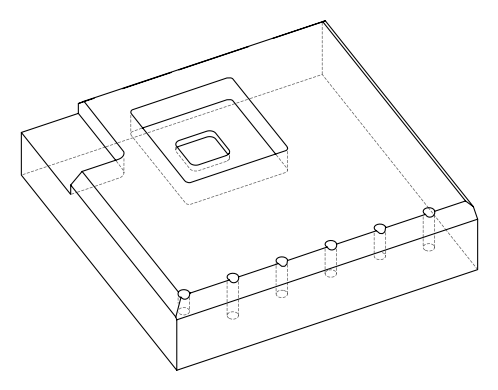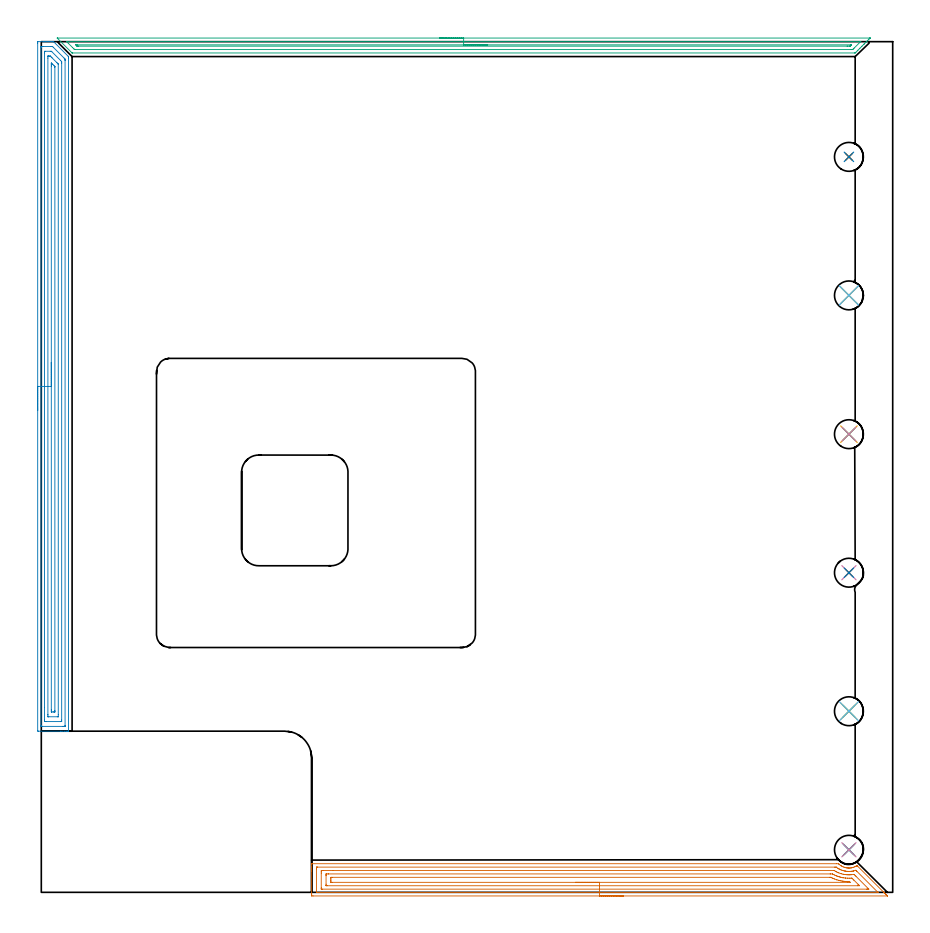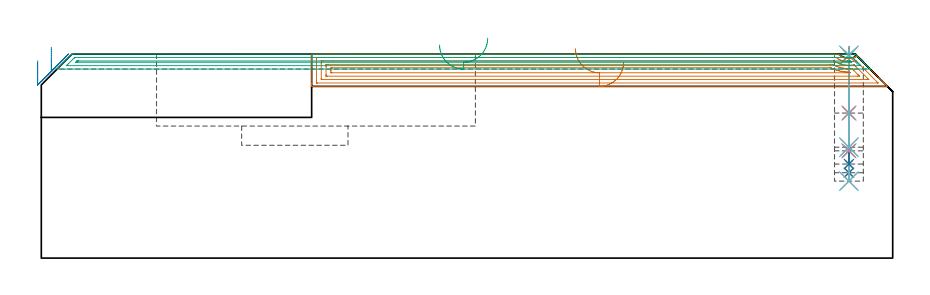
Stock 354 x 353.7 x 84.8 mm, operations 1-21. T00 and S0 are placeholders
(PLAN: 25 operations, 16 tool changes, 114.2 min)
(1 SPOT_DRILL | STEP1POCKET | NXT0321_9005460120000 | 0.03 min | 0 mm3)
(2 SPOT_DRILL_1 | STEP1POCKET_1 | NXT0321_9005460120000 | 0.03 min | 1 mm3)
(3 SPOT_DRILL_2 | STEP1POCKET_2 | NXT0321_9005460120000 | 0.03 min | 1 mm3)
(4 SPOT_DRILL_3 | STEP1POCKET_3 | NXT0321_9005460120000 | 0.03 min | 1 mm3)
(5 SPOT_DRILL_4 | STEP1POCKET_4 | NXT0321_9005460120000 | 0.03 min | 2 mm3)
(6 SPOT_DRILL_5 | STEP1POCKET_5 | NXT0321_9005460120000 | 0.03 min | 1 mm3)
(7 DRILL_BLIND_HOLE_INTO_CENTER | STEP1POCKET | UGT0301_198 | 0.21 min | 2326 mm3)
(8 DRILL_TO_ENLARGE_BLIND_HOLE | STEP1POCKET | UGT0301_373 | 0.21 min | 3234 mm3)
(9 DRILL_BLIND_HOLE_INTO_CENTER_1 | STEP1POCKET_1 | UGT0301_198 | 0.11 min | 1115 mm3)
(10 DRILL_TO_ENLARGE_BLIND_HOLE_1 | STEP1POCKET_1 | UGT0301_373 | 0.11 min | 1648 mm3)
(11 DRILL_BLIND_HOLE_INTO_CENTER_2 | STEP1POCKET_2 | UGT0301_198 | 0.22 min | 2495 mm3)
(12 DRILL_TO_ENLARGE_BLIND_HOLE_2 | STEP1POCKET_2 | UGT0301_373 | 0.22 min | 3459 mm3)
(13 DRILL_BLIND_HOLE_INTO_CENTER_3 | STEP1POCKET_3 | UGT0301_198 | 0.19 min | 2150 mm3)
(14 DRILL_TO_ENLARGE_BLIND_HOLE_3 | STEP1POCKET_3 | UGT0301_373 | 0.19 min | 3003 mm3)
(15 DRILL_BLIND_HOLE_INTO_CENTER_4 | STEP1POCKET_4 | UGT0301_198 | 0.17 min | 1881 mm3)
(16 DRILL_TO_ENLARGE_BLIND_HOLE_4 | STEP1POCKET_4 | UGT0301_373 | 0.17 min | 2653 mm3)
(17 DRILL_BLIND_HOLE_INTO_CENTER_5 | STEP1POCKET_5 | UGT0301_198 | 0.16 min | 1807 mm3)
(18 DRILL_TO_ENLARGE_BLIND_HOLE_5 | STEP1POCKET_5 | UGT0301_373 | 0.16 min | 2556 mm3)
(19 AREA_MILL | FG_CHAMFER_SURFACE | UGT0205_001 | 9.59 min | 22291 mm3)
(20 AREA_MILL_1 | FG_CHAMFER_SURFACE_1 | UGT0205_001 | 11.65 min | 24037 mm3)
(21 AREA_MILL_2 | FG_CHAMFER_SURFACE_2 | UGT0205_001 | 8.13 min | 6490 mm3)
(22 AREA_MILL_3 | FG_CHAMFER_SURFACE_3 | UGT0205_001 | 17.23 min | 41690 mm3)
(23 MILL_CORNER_NOTCH_RECTANGULAR | CORNER_NOTCH_RECTANGULAR | UGT0201_136 | Follow Part, ap 5, ae 75% | 8.29 min | 196188 mm3)
(24 MILL_RECTANGULAR_POCKET | POCKET_RECTANGULAR_STRAIGHT | NXT0201_013 | Follow Part, ap 2.5, ae 75% | 55.67 min | 475863 mm3)
(25 MILL_RECTANGULAR_POCKET_1 | POCKET_RECTANGULAR_STRAIGHT_1 | UGT0201_132 | Follow Part, ap 3.5, ae 75% | 1.37 min | 15899 mm3)
(TOOL NXT0321_9005460120000 | NC Spot Drill, 142deg, 12mm, Carbide, Uncoated | D12 PA142 FL30 Z2)
(TOOL UGT0301_198 | Twist Drill 7.9 mm | D7.9 PA118 FL73 Z2)
(TOOL UGT0301_373 | Twist Drill Flat Bottom 12 mm | D12 PA180 FL101 Z2)
(TOOL UGT0205_001 | Chamfer Mill 20 x 3 x 45 deg. | D20 FL50 Z2)
(TOOL UGT0201_136 | Carbide End Mill 20.0 | D20 FL30 Z4)
(TOOL NXT0201_013 | ENDMILL 10mm | D10 FL30 Z4)
(TOOL UGT0201_132 | Carbide End Mill 14.0 | D14 FL30 Z4)
(OP 1 SPOT_DRILL)
G17 G21 G94 G90
T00 M6
G54
G17 G0 G90 X335.8 Y305.8 S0 M3
G43 Z94.8 H0
G94 G81 G98 Z84.275 F250. R87.8
G80
M5
M2
(OP 2 SPOT_DRILL_1)
G17 G21 G94 G90
T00 M6
G54
G17 G0 G90 X335.8 Y17.7 S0 M3
G43 Z94.8 H0
G94 G81 G98 Z84.275 F250. R87.8
G80
M5
M2
(OP 3 SPOT_DRILL_2)
G17 G21 G94 G90
T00 M6
G54
G17 G0 G90 X335.8 Y75.3 S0 M3
G43 Z94.8 H0
G94 G81 G98 Z84.275 F250. R87.8
G80
M5
M2
(OP 4 SPOT_DRILL_3)
G17 G21 G94 G90
T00 M6
G54
G17 G0 G90 X335.8 Y132.9 S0 M3
G43 Z94.8 H0
G94 G81 G98 Z84.275 F250. R87.8
G80
M5
M2
(OP 5 SPOT_DRILL_4)
G17 G21 G94 G90
T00 M6
G54
G17 G0 G90 X335.8 Y190.5 S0 M3
G43 Z94.8 H0
G94 G81 G98 Z84.275 F250. R87.8
G80
M5
M2
(OP 6 SPOT_DRILL_5)
G17 G21 G94 G90
T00 M6
G54
G17 G0 G90 X335.8 Y248.2 S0 M3
G43 Z94.8 H0
G94 G81 G98 Z84.275 F250. R87.8
G80
M5
M2
(OP 7 DRILL_BLIND_HOLE_INTO_CENTER)
G17 G21 G94 G90
T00 M6
G54
G17 G0 G90 X335.8 Y305.8 S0 M3
G43 Z94.8 H0
G94 G81 G98 Z35.5 F250. R86.8
G80
M5
M2
(OP 8 DRILL_TO_ENLARGE_BLIND_HOLE)
G17 G21 G94 G90
T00 M6
G54
G17 G0 G90 X335.8 Y305.8 S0 M3
G43 Z94.8 H0
G94 G73 G98 Z35.5 F250. Q9.86 R86.8
G80
M5
M2
(OP 9 DRILL_BLIND_HOLE_INTO_CENTER_1)
G17 G21 G94 G90
T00 M6
G54
G17 G0 G90 X335.8 Y17.7 S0 M3
G43 Z94.8 H0
G94 G81 G98 Z60.3 F250. R86.8
G80
M5
M2
(OP 10 DRILL_TO_ENLARGE_BLIND_HOLE_1)
G17 G21 G94 G90
T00 M6
G54
G17 G0 G90 X335.8 Y17.7 S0 M3
G43 Z94.8 H0
G94 G81 G98 Z60.3 F250. R86.8
G80
M5
M2
(OP 11 DRILL_BLIND_HOLE_INTO_CENTER_2)
G17 G21 G94 G90
T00 M6
G54
G17 G0 G90 X335.8 Y75.3 S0 M3
G43 Z94.8 H0
G94 G81 G98 Z32. F250. R86.8
G80
M5
M2
(OP 12 DRILL_TO_ENLARGE_BLIND_HOLE_2)
G17 G21 G94 G90
T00 M6
G54
G17 G0 G90 X335.8 Y75.3 S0 M3
G43 Z94.8 H0
G94 G73 G98 Z32. F250. Q10.56 R86.8
G80
M5
M2
(OP 13 DRILL_BLIND_HOLE_INTO_CENTER_3)
G17 G21 G94 G90
T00 M6
G54
G17 G0 G90 X335.8 Y132.9 S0 M3
G43 Z94.8 H0
G94 G81 G98 Z39.1 F250. R86.8
G80
M5
M2
(OP 14 DRILL_TO_ENLARGE_BLIND_HOLE_3)
G17 G21 G94 G90
T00 M6
G54
G17 G0 G90 X335.8 Y132.9 S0 M3
G43 Z94.8 H0
G94 G73 G98 Z39.1 F250. Q11.425 R86.8
G80
M5
M2
(OP 15 DRILL_BLIND_HOLE_INTO_CENTER_4)
G17 G21 G94 G90
T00 M6
G54
G17 G0 G90 X335.8 Y190.5 S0 M3
G43 Z94.8 H0
G94 G81 G98 Z44.6 F250. R86.8
G80
M5
M2
(OP 16 DRILL_TO_ENLARGE_BLIND_HOLE_4)
G17 G21 G94 G90
T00 M6
G54
G17 G0 G90 X335.8 Y190.5 S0 M3
G43 Z94.8 H0
G94 G73 G98 Z44.6 F250. Q10.05 R86.8
G80
M5
M2
(OP 17 DRILL_BLIND_HOLE_INTO_CENTER_5)
G17 G21 G94 G90
T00 M6
G54
G17 G0 G90 X335.8 Y248.2 S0 M3
G43 Z94.8 H0
G94 G81 G98 Z46.1 F250. R86.8
G80
M5
M2
(OP 18 DRILL_TO_ENLARGE_BLIND_HOLE_5)
G17 G21 G94 G90
T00 M6
G54
G17 G0 G90 X335.8 Y248.2 S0 M3
G43 Z94.8 H0
G94 G73 G98 Z46.1 F250. Q9.675 R86.8
G80
M5
M2
(OP 19 AREA_MILL)
G17 G21 G94 G90
T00 M6
G54
G17 G0 G90 X242.1 Y-1.5 S1061 M3
G43 Z94.8 H0
Z81.4
G94 G1 X242.062 Z80.529 F250.
X241.948 Z79.664
X241.759 Z78.812
X241.497 Z77.98
X241.163 Z77.174
X240.76 Z76.4
X240.291 Z75.664
X239.76 Z74.972
X239.171 Z74.329
X238.528 Z73.74
X237.836 Z73.209
X237.1 Z72.74
X236.326 Z72.337
X235.52 Z72.003
X234.688 Z71.741
X233.836 Z71.552
X232.972 Z71.438
X232.1 Z71.4
X113.001
X112.499 Y-1.494 Z71.403
X112.408 Y-1.491 Z71.406
X112.404 Y-0.996 Z71.901
X112.4 Y-0.4 Z72.497
Y8.741 Z81.635
Y9.319 Z82.216
Y9.626 Z82.522
Y10.204 Z83.1
Y10.511 Z83.406
Y11.551 Z84.45
X112.407 Y11.88 Z84.771
X112.41 Y11.897 Z84.788
X112.555 Y11.9 Z84.8
X330.68
X331.477 Y11.894 Z84.792
X331.572 Y11.809 Z84.707
X331.71 Y11.683 Z84.582
X331.93 Y11.497 Z84.396
X332.388 Y11.146 Z84.046
X332.455 Y11.102 Z84.002
X332.522 Y11.063 Z83.963
X332.863 Y10.867 Z83.764
X333.28 Y10.654 Z83.552
X333.723 Y10.477 Z83.374
X334.171 Y10.333 Z83.227
X334.249 Y10.314 Z83.207
X334.376 Y10.279 Z83.175
X334.59 Y10.222 Z83.121
X334.825 Y10.183 Z83.082
X335.062 Y10.151 Z83.051
X335.354 Y10.128 Z83.02
X335.507 Y10.113 Z83.008
X335.619 Y10.106 Z83.003
X335.954 Y10.104
X336.178 Y10.115 Z83.015
X336.401 Y10.136 Z83.035
X336.845 Y10.195 Z83.094
X336.975 Y10.216 Z83.115
X337.011 Y10.222 Z83.121
X337.376 Y10.316 Z83.21
X337.737 Y10.426 Z83.321
X338.186 Y10.599 Z83.497
X338.628 Y10.798 Z83.696
X338.709 Y10.843 Z83.74
X338.769 Y10.875 Z83.773
X338.957 Y10.981 Z83.881
X339.127 Y11.09 Z83.987
X339.144 Y11.102 Z83.997
X339.164 Y11.105 Z83.999
X339.181 Y11.107 Z84.
X339.187 Y11.105 Z83.998
X339.281 Y11.015 Z83.913
X339.299 Y10.997 Z83.895
X350.117 Y0.184 Z73.08
X350.22 Y0.08 Z72.979
X350.307 Y-0.007 Z72.892
X350.412 Y-0.111 Z72.785
X350.513 Y-0.213 Z72.686
X350.604 Y-0.305 Z72.595
X350.708 Y-0.406 Z72.49
X350.806 Y-0.506 Z72.393
X350.902 Y-0.602 Z72.298
X351.003 Y-0.701 Z72.195
X351.099 Y-0.799 Z72.1
X351.199 Y-0.899 Z72.
X351.298 Y-0.996 Z71.9
X351.739 Y-1.439 Z71.46
X351.794 Y-1.494 Z71.405
Y-1.498 Z71.401
Y-1.5 Z71.4
X232.1
Y-0.086 Z72.814
X114.76
X114.564 Y-0.084 Z72.816
X114.467 Y-0.082 Z72.818
X114.421 Y-0.079 Z72.821
X114.409 Y-0.075 Z72.825
X114.407 Y-0.059 Z72.841
X114.403 Y0.039 Z72.939
X114.4 Y0.271 Z73.171
X114.401 Y9.626 Z82.526
X114.402 Y10.006 Z82.906
X114.41 Y10.39 Z83.29
X114.416 Y10.479 Z83.379
X114.461 Y10.481 Z83.381
X114.569 Y10.484 Z83.384
X114.785 Y10.486 Z83.386
X114.811
X329.814
X330.247 Y10.483 Z83.383
X330.463 Y10.48 Z83.38
X330.514 Y10.479 Z83.379
X330.57 Y10.443 Z83.343
X330.68 Y10.368 Z83.268
X331.178 Y10.017 Z82.917
X331.572 Y9.787 Z82.687
X331.636 Y9.753 Z82.653
X331.883 Y9.626 Z82.526
X332.275 Y9.439 Z82.339
X332.464 Y9.362 Z82.262
X332.899 Y9.194 Z82.094
X333.356 Y9.046 Z81.946
X333.491 Y9.008 Z81.908
X333.806 Y8.926 Z81.826
X334.2 Y8.836 Z81.736
X334.249 Y8.827 Z81.727
X334.289 Y8.821 Z81.721
X334.895 Y8.741 Z81.641
X335.141 Y8.718 Z81.618
X335.165 Y8.717 Z81.617
X335.613 Y8.698 Z81.598
X336.033 Y8.694 Z81.594
X336.079 Y8.695 Z81.595
X336.727 Y8.741 Z81.641
X336.925 Y8.769 Z81.669
X337.328 Y8.829 Z81.729
X337.666 Y8.891 Z81.791
X337.734 Y8.905 Z81.805
X337.817 Y8.927 Z81.827
X338.608 Y9.147 Z82.047
X338.656 Y9.16 Z82.06
X338.677 Y9.157 Z82.057
X338.709 Y9.132 Z82.032
X338.907 Y8.937 Z81.837
X339.105 Y8.741 Z81.641
X347.63 Y0.217 Z73.117
X347.815 Y0.026 Z72.926
X347.875 Y-0.038 Z72.862
X347.902 Y-0.079 Z72.821
X347.605 Y-0.086 Z72.814
X232.1
Y1.329 Z74.229
X116.902
X116.569 Y1.331 Z74.231
X116.459 Y1.333 Z74.233
X116.422 Y1.335 Z74.235
X116.41 Y1.342 Z74.242
X116.407 Y1.379 Z74.279
X116.403 Y1.491 Z74.391
X116.401 Y1.659 Z74.559
X116.4 Y1.827 Z74.727
Y8.024 Z80.924
X116.402 Y8.741 Z81.641
X116.404 Y8.905 Z81.805
X116.413 Y9.064 Z81.964
X116.569 Y9.066 Z81.966
X117.129 Y9.07 Z81.97
X121.315 Y9.071 Z81.971
X329.455
X329.621 Y9.07 Z81.97
X329.662 Y9.068 Z81.968
X329.679 Y9.065 Z81.965
X329.706 Y9.051 Z81.951
X329.788 Y9.003 Z81.903
X330.234 Y8.741 Z81.641
X330.68 Y8.5 Z81.4
X331.163 Y8.261 Z81.161
X331.572 Y8.096 Z80.996
X332.218 Y7.856 Z80.756
X332.464 Y7.775 Z80.675
X332.582 Y7.739 Z80.639
X333.356 Y7.544 Z80.444
X333.753 Y7.462 Z80.362
X334.249 Y7.394 Z80.294
X334.776 Y7.332 Z80.232
X335.141 Y7.305 Z80.205
X335.718 Y7.283 Z80.183
X336.033
X336.578 Y7.314 Z80.214
X336.925 Y7.34 Z80.24
X337.889 Y7.457 Z80.357
X337.927 Y7.458 Z80.358
X337.964 Y7.423 Z80.323
X338.12 Y7.273 Z80.173
X338.426 Y6.97 Z79.87
X338.709 Y6.688 Z79.588
X343.739 Y1.659 Z74.559
X344.062 Y1.335 Z74.235
Y1.331 Z74.231
X343.503 Y1.329 Z74.229
X343.17
X232.1
Y2.743 Z75.643
X119.045
X118.495 Y2.748 Z75.648
X118.436 Y2.75 Z75.65
X118.41 Y2.759 Z75.659
X118.408 Y2.803 Z75.703
X118.404 Y2.997 Z75.897
X118.4 Y3.384 Z76.284
Y6.924 Z79.824
Y6.97 Z79.87
X118.404 Y7.39 Z80.29
X118.408 Y7.599 Z80.499
X118.41 Y7.646 Z80.546
X118.456 Y7.65 Z80.55
X118.557 Y7.653 Z80.553
X119.246 Y7.657 Z80.557
X119.446
X328.004
X328.205 Y7.656 Z80.556
X328.896 Y7.65 Z80.55
X328.944 Y7.642 Z80.542
X329.017 Y7.605 Z80.505
X329.291 Y7.463 Z80.363
X329.788 Y7.216 Z80.116
X330.326 Y6.97 Z79.87
X330.68 Y6.828 Z79.728
X330.913 Y6.739 Z79.639
X331.572 Y6.513 Z79.413
X331.854 Y6.425 Z79.325
X332.222 Y6.326 Z79.226
X332.464 Y6.268 Z79.168
X333.262 Y6.085 Z78.985
X333.356 Y6.069 Z78.969
X333.375 Y6.067 Z78.967
X334.249 Y5.958 Z78.858
X334.392 Y5.943 Z78.843
X335.141 Y5.889 Z78.789
X335.346 Y5.881 Z78.781
X336.033 Y5.869 Z78.769
X336.243 Y5.876 Z78.776
X336.925 Y5.907 Z78.807
X337.024 Y5.911 Z78.811
X337.126 Y5.813 Z78.713
X337.335 Y5.609 Z78.509
X337.748 Y5.2 Z78.1
X337.817 Y5.131 Z78.031
X339.601 Y3.347 Z76.247
X339.946 Y2.999 Z75.899
X340.115 Y2.826 Z75.726
X340.187 Y2.75 Z75.65
X339.401 Y2.743 Z75.643
X232.1
Y4.157 Z77.057
X120.871
X120.553 Y4.159 Z77.059
X120.462 Y4.161 Z77.061
X120.413 Y4.164 Z77.064
X120.41 Y4.172 Z77.072
X120.405 Y4.226 Z77.126
X120.402 Y4.315 Z77.215
X120.4 Y4.94 Z77.84
Y5.2 Z78.1
X120.401 Y5.824 Z78.724
X120.406 Y6.085 Z78.985
X120.41 Y6.235 Z79.135
X120.712 Y6.24 Z79.14
X120.872 Y6.242 Z79.142
X327.845 Y6.243 Z79.143
X328.004 Y6.241 Z79.141
X328.162 Y6.238 Z79.138
X328.262 Y6.234 Z79.134
X328.344 Y6.195 Z79.095
X328.575 Y6.085 Z78.985
X328.896 Y5.935 Z78.835
X329.175 Y5.808 Z78.708
X329.788 Y5.564 Z78.464
X330.617 Y5.263 Z78.163
X330.68 Y5.241 Z78.141
X330.809 Y5.2 Z78.1
X331.572 Y4.993 Z77.893
X331.854 Y4.921 Z77.821
X332.464 Y4.786 Z77.686
X332.982 Y4.687 Z77.587
X333.356 Y4.637 Z77.537
X334.006 Y4.555 Z77.455
X334.249 Y4.532 Z77.432
X334.976 Y4.478 Z77.378
X335.141 Y4.471 Z77.371
X335.901 Y4.446 Z77.346
X336.033 Y4.441 Z77.341
X336.171 Y4.315 Z77.215
X336.314 Y4.172 Z77.072
X336.185 Y4.164 Z77.064
X336.033 Y4.161 Z77.061
X335.3 Y4.157 Z77.057
X335.141
X232.1
X231.228 Z77.095
X230.363 Z77.209
X229.512 Z77.398
X228.68 Z77.66
X227.874 Z77.994
X227.1 Z78.397
X226.364 Z78.865
X225.672 Z79.396
X225.029 Z79.986
X224.44 Z80.629
X223.908 Z81.321
X223.44 Z82.057
X223.037 Z82.831
X222.703 Z83.637
X222.441 Z84.469
X222.252 Z85.32
X222.138 Z86.185
X222.1 Z87.057
G0 Z94.8
M5
M2
(OP 20 AREA_MILL_1)
G17 G21 G94 G90
T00 M6
G54
G17 G0 G90 X-1.5 Y200.35 S1061 M3
G43 Z94.8 H0
Z82.
G94 G1 Y200.388 Z81.128 F250.
Y200.502 Z80.264
Y200.691 Z79.412
Y200.953 Z78.58
Y201.287 Z77.774
Y201.69 Z77.
Y202.158 Z76.264
Y202.69 Z75.572
Y203.279 Z74.929
Y203.922 Z74.34
Y204.614 Z73.808
Y205.35 Z73.34
Y206.124 Z72.937
Y206.93 Z72.603
Y207.762 Z72.341
Y208.614 Z72.152
Y209.478 Z72.038
Y210.35 Z72.
Y353.098
X-1.498 Y353.697 Z71.999
X-1.497 Y353.698 Z72.
X0.885 Y353.7 Z74.38
X1.176 Z74.671
X1.778 Z75.272
X2.359 Z75.856
X2.67 Z76.166
X3.251 Z76.747
X3.562 Z77.057
X4.182 Z77.681
X4.9 Z78.399
X5.037 Y353.699 Z78.535
X5.1 Y353.69 Z78.596
X5.167 Y353.634 Z78.665
X11.164 Y347.637 Z84.662
X11.299 Y347.495 Z84.786
X11.3 Y346.853 Z84.8
Y67.156
X11.297 Y67.009 Z84.788
X11.285 Y67.005 Z84.776
X11.247 Y67.002 Z84.738
X10.881 Y67. Z84.38
X10.429 Z83.928
X9.807 Z83.302
X8.604 Z82.101
X8.022 Z81.517
X-1.19 Y67.001 Z72.307
X-1.492 Y67.01 Z72.006
X-1.499 Y67.31 Z71.999
Y67.332
X-1.5 Y210.35 Z72.
X-0.086 Z73.414
Y351.393
X-0.084 Y351.472 Z73.416
X-0.079 Y351.629 Z73.421
X-0.073 Y351.691 Z73.427
X-0.054 Y351.694 Z73.446
X-0.007 Y351.697 Z73.493
X0.5 Y351.7 Z74.
X0.885 Z74.385
X4.068 Z77.568
X4.454 Y351.698 Z77.954
X4.582 Y351.694 Z78.082
X4.628 Y351.69 Z78.128
X4.669 Y351.669 Z78.169
X4.743 Y351.6 Z78.243
X5.036 Y351.314 Z78.536
X9.496 Y346.853 Z82.996
X9.807 Y346.537 Z83.307
X9.873 Y346.466 Z83.373
X9.881 Y346.197 Z83.381
X9.885 Y346.04 Z83.385
Y345.961
Y69.307
X9.884 Y69.228 Z83.384
X9.879 Y69.071 Z83.379
X9.873 Y69.009 Z83.373
X9.854 Y69.006 Z83.354
X9.807 Y69.003 Z83.307
X9.3 Y69. Z82.8
X8.915 Z82.415
X0.379 Z73.879
X-0.007 Y69.003 Z73.493
X-0.061 Y69.006 Z73.439
X-0.072 Y69.009 Z73.428
X-0.079 Y69.045 Z73.421
X-0.083 Y69.149 Z73.417
X-0.085 Y69.307 Z73.415
X-0.086 Y69.386 Z73.414
Y210.35
X1.328 Z74.828
X1.329 Y349.086 Z74.829
X1.33 Y349.53 Z74.83
X1.333 Y349.641 Z74.833
X1.335 Y349.688 Z74.835
X1.437 Y349.693 Z74.937
X1.608 Y349.699 Z75.108
X3.732 Z77.232
X4.073 Y349.694 Z77.573
X4.169 Y349.69 Z77.669
X4.217 Y349.672 Z77.717
X4.268 Y349.626 Z77.768
X4.371 Y349.53 Z77.871
X8.022 Y345.877 Z81.522
X8.423 Y345.466 Z81.923
X8.465 Y345.413 Z81.965
X8.468 Y345.338 Z81.968
X8.47 Y345.218 Z81.97
X8.471 Y345.069 Z81.971
Y344.62
Y71.614
X8.469 Y71.17 Z81.969
X8.467 Y71.059 Z81.967
X8.465 Y71.012 Z81.965
X8.363 Y71.007 Z81.863
X8.192 Y71.001 Z81.692
X1.947 Z75.447
X1.778 Y71.004 Z75.278
X1.608 Y71.01 Z75.108
X1.335 Y71.03 Z74.835
X1.333 Y71.17 Z74.833
X1.329 Y71.618 Z74.829
X1.328 Y76.819 Z74.828
Y210.35
X2.743 Z76.243
Y346.853
X2.747 Y347.668 Z76.247
X2.749 Y347.689 Z76.249
X2.769 Y347.693 Z76.269
X2.821 Y347.697 Z76.321
X2.927 Y347.699 Z76.427
X3.138 Y347.7 Z76.638
X3.562 Z77.062
X3.608 Z77.108
X3.713 Y347.693 Z77.213
X3.737 Y347.69 Z77.237
X3.824 Y347.615 Z77.324
X4.019 Y347.427 Z77.519
X4.309 Y347.142 Z77.809
X4.454 Y346.998 Z77.954
X6.383 Y345.069 Z79.883
X6.527 Y344.924 Z80.027
X6.815 Y344.631 Z80.315
X7.005 Y344.434 Z80.505
X7.051 Y344.373 Z80.551
X7.053 Y344.351 Z80.553
X7.056 Y344.251 Z80.556
X7.057 Y73.847 Z80.557
X7.053 Y73.032 Z80.553
X7.051 Y73.011 Z80.551
X7.031 Y73.007 Z80.531
X6.979 Y73.003 Z80.479
X6.873 Y73.001 Z80.373
X6.662 Y73. Z80.162
X3.117 Z76.617
X2.918 Z76.418
X2.818 Y73.002 Z76.318
X2.768 Y73.006 Z76.268
X2.75 Y73.01 Z76.25
X2.748 Y73.025 Z76.248
X2.743 Y73.774 Z76.243
Y73.847
Y210.35
X4.157 Z77.657
Y343.581
X4.158 Y344.177 Z77.658
X4.16 Y344.471 Z77.66
X4.164 Y344.77 Z77.664
X4.17 Y344.82 Z77.67
X4.229 Y344.766 Z77.729
X4.329 Y344.67 Z77.829
X4.454 Y344.547 Z77.954
X4.825 Y344.177 Z78.325
X5.346 Y343.654 Z78.846
X5.53 Y343.466 Z79.03
X5.62 Y343.37 Z79.12
X5.636 Y343.348 Z79.136
X5.639 Y343.326 Z79.139
X5.641 Y343.284 Z79.141
X5.643 Y342.988 Z79.143
Y75.631
X5.641 Y75.336 Z79.141
X5.636 Y75.038 Z79.136
X5.635 Y75.009 Z79.135
X5.621 Y75.007 Z79.121
X5.583 Y75.003 Z79.083
X5.504 Y75.001 Z79.004
X5.346 Y75. Z78.846
X5.085 Z78.585
X4.454 Y75.003 Z77.954
X4.186 Y75.007 Z77.686
X4.163 Y75.018 Z77.663
X4.161 Y75.032 Z77.661
X4.158 Y75.631 Z77.658
X4.157 Y75.928 Z77.657
Y210.35
Y211.222 Z77.695
Y212.086 Z77.809
Y212.938 Z77.998
Y213.77 Z78.26
Y214.576 Z78.594
Y215.35 Z78.997
Y216.086 Z79.465
Y216.778 Z79.996
Y217.421 Z80.586
Y218.01 Z81.229
Y218.542 Z81.921
Y219.01 Z82.657
Y219.413 Z83.431
Y219.747 Z84.237
Y220.009 Z85.069
Y220.198 Z85.92
Y220.312 Z86.785
Y220.35 Z87.657
G0 Z94.8
M5
M2
(OP 21 AREA_MILL_2)
G17 G21 G94 G90
T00 M6
G54
G17 G0 G90 X165.6 Y355.2 S1061 M3
G43 Z94.8 H0
Z88.6
G94 G1 X165.638 Z87.728 F250.
X165.752 Z86.864
X165.941 Z86.012
X166.203 Z85.18
X166.537 Z84.374
X166.94 Z83.6
X167.408 Z82.864
X167.94 Z82.172
X168.529 Z81.529
X169.172 Z80.94
X169.864 Z80.408
X170.6 Z79.94
X171.374 Z79.537
X172.18 Z79.203
X173.012 Z78.941
X173.863 Z78.752
X174.728 Z78.638
X175.6 Z78.6
X344.579 Y355.199 Z78.601
X344.586 Y355.197 Z78.603
X344.589 Y355.193 Z78.607
X344.585 Y355.186 Z78.614
X344.579 Y355.178 Z78.621
X344.563 Y355.163 Z78.637
X344.147 Y354.745 Z79.052
X343.645 Y354.245 Z79.555
X343.265 Y353.863 Z79.934
X343.09 Y353.689 Z80.11
X342.91 Y353.51 Z80.289
X342.383 Y352.982 Z80.816
X342.196 Y352.796 Z81.003
X342.062 Y352.662 Z81.138
X341.942 Y352.541 Z81.256
X341.899 Y352.498 Z81.3
X341.213 Y351.813 Z81.987
X341.061 Y351.659 Z82.138
X341.005 Y351.604 Z82.194
X340.364 Y350.964 Z82.836
X340.179 Y350.777 Z83.019
X339.517 Y350.117 Z83.683
X339.298 Y349.896 Z83.9
X338.667 Y349.267 Z84.533
X338.623 Y349.223 Z84.576
X338.404 Y349.007 Z84.786
X338.396 Y349.004 Z84.789
X338.179 Y349. Z84.8
X13.023
X12.804 Y349.004 Z84.789
X12.796 Y349.007 Z84.786
X12.667 Y349.132 Z84.665
X12.577 Y349.223 Z84.576
X6.77 Y355.031 Z78.768
X6.623 Y355.186 Z78.613
X6.613 Y355.198 Z78.601
X6.763 Y355.2 Z78.6
X175.6
Y353.786 Z80.014
X340.489 Y353.785 Z80.015
X340.685 Y353.781 Z80.019
X340.719 Y353.779 Z80.021
X340.714 Y353.77 Z80.03
X340.701 Y353.753 Z80.047
X340.613 Y353.663 Z80.137
X340.505 Y353.554 Z80.246
X337.951 Y351. Z82.8
X337.73 Y350.78 Z83.02
X337.504 Y350.56 Z83.24
X337.404 Y350.466 Z83.334
X337.342 Y350.421 Z83.379
X336.758 Y350.414 Z83.386
X14.284 Y350.415 Z83.385
X13.879 Y350.421 Z83.379
X13.825 Y350.436 Z83.364
X13.743 Y350.513 Z83.287
X13.62 Y350.632 Z83.168
X13.47 Y350.78 Z83.02
X13.031 Y351.218 Z82.582
X11.268 Y352.982 Z80.818
X10.79 Y353.463 Z80.337
X10.575 Y353.687 Z80.113
X10.504 Y353.779 Z80.021
X10.79 Y353.784 Z80.016
X10.869 Y353.785 Z80.015
X175.6 Y353.786 Z80.014
Y352.372 Z81.428
X336.562 Y352.371 Z81.429
X336.662 Y352.369 Z81.431
X336.837 Y352.365 Z81.435
X336.853 Y352.362 Z81.438
X336.846 Y352.351 Z81.449
X336.837 Y352.337 Z81.463
X336.718 Y352.218 Z81.582
X336.598 Y352.1 Z81.7
X336.376 Y351.887 Z81.913
X336.306 Y351.835 Z81.965
X336.214 Y351.833 Z81.967
X335.943 Y351.83 Z81.97
X335.325 Y351.829 Z81.971
X335.05
X15.531
X15.256 Y351.83 Z81.97
X14.982 Y351.833 Z81.967
X14.904 Y351.835 Z81.965
X14.869 Y351.841 Z81.959
X14.849 Y351.859 Z81.941
X14.764 Y351.939 Z81.861
X14.601 Y352.1 Z81.7
X14.363 Y352.344 Z81.456
X14.353 Y352.365 Z81.435
X14.363 Y352.366 Z81.434
X14.982 Y352.371 Z81.429
X175.6 Y352.372 Z81.428
X176.472 Z81.466
X177.336 Z81.58
X178.188 Z81.769
X179.02 Z82.032
X179.826 Z82.365
X180.6 Z82.768
X181.336 Z83.237
X182.028 Z83.768
X182.671 Z84.357
X183.26 Z85.001
X183.791 Z85.693
X184.26 Z86.428
X184.663 Z87.202
X184.997 Z88.008
X185.259 Z88.84
X185.448 Z89.692
X185.562 Z90.557
X185.6 Z91.428
G0 Z94.8
M5
M2
